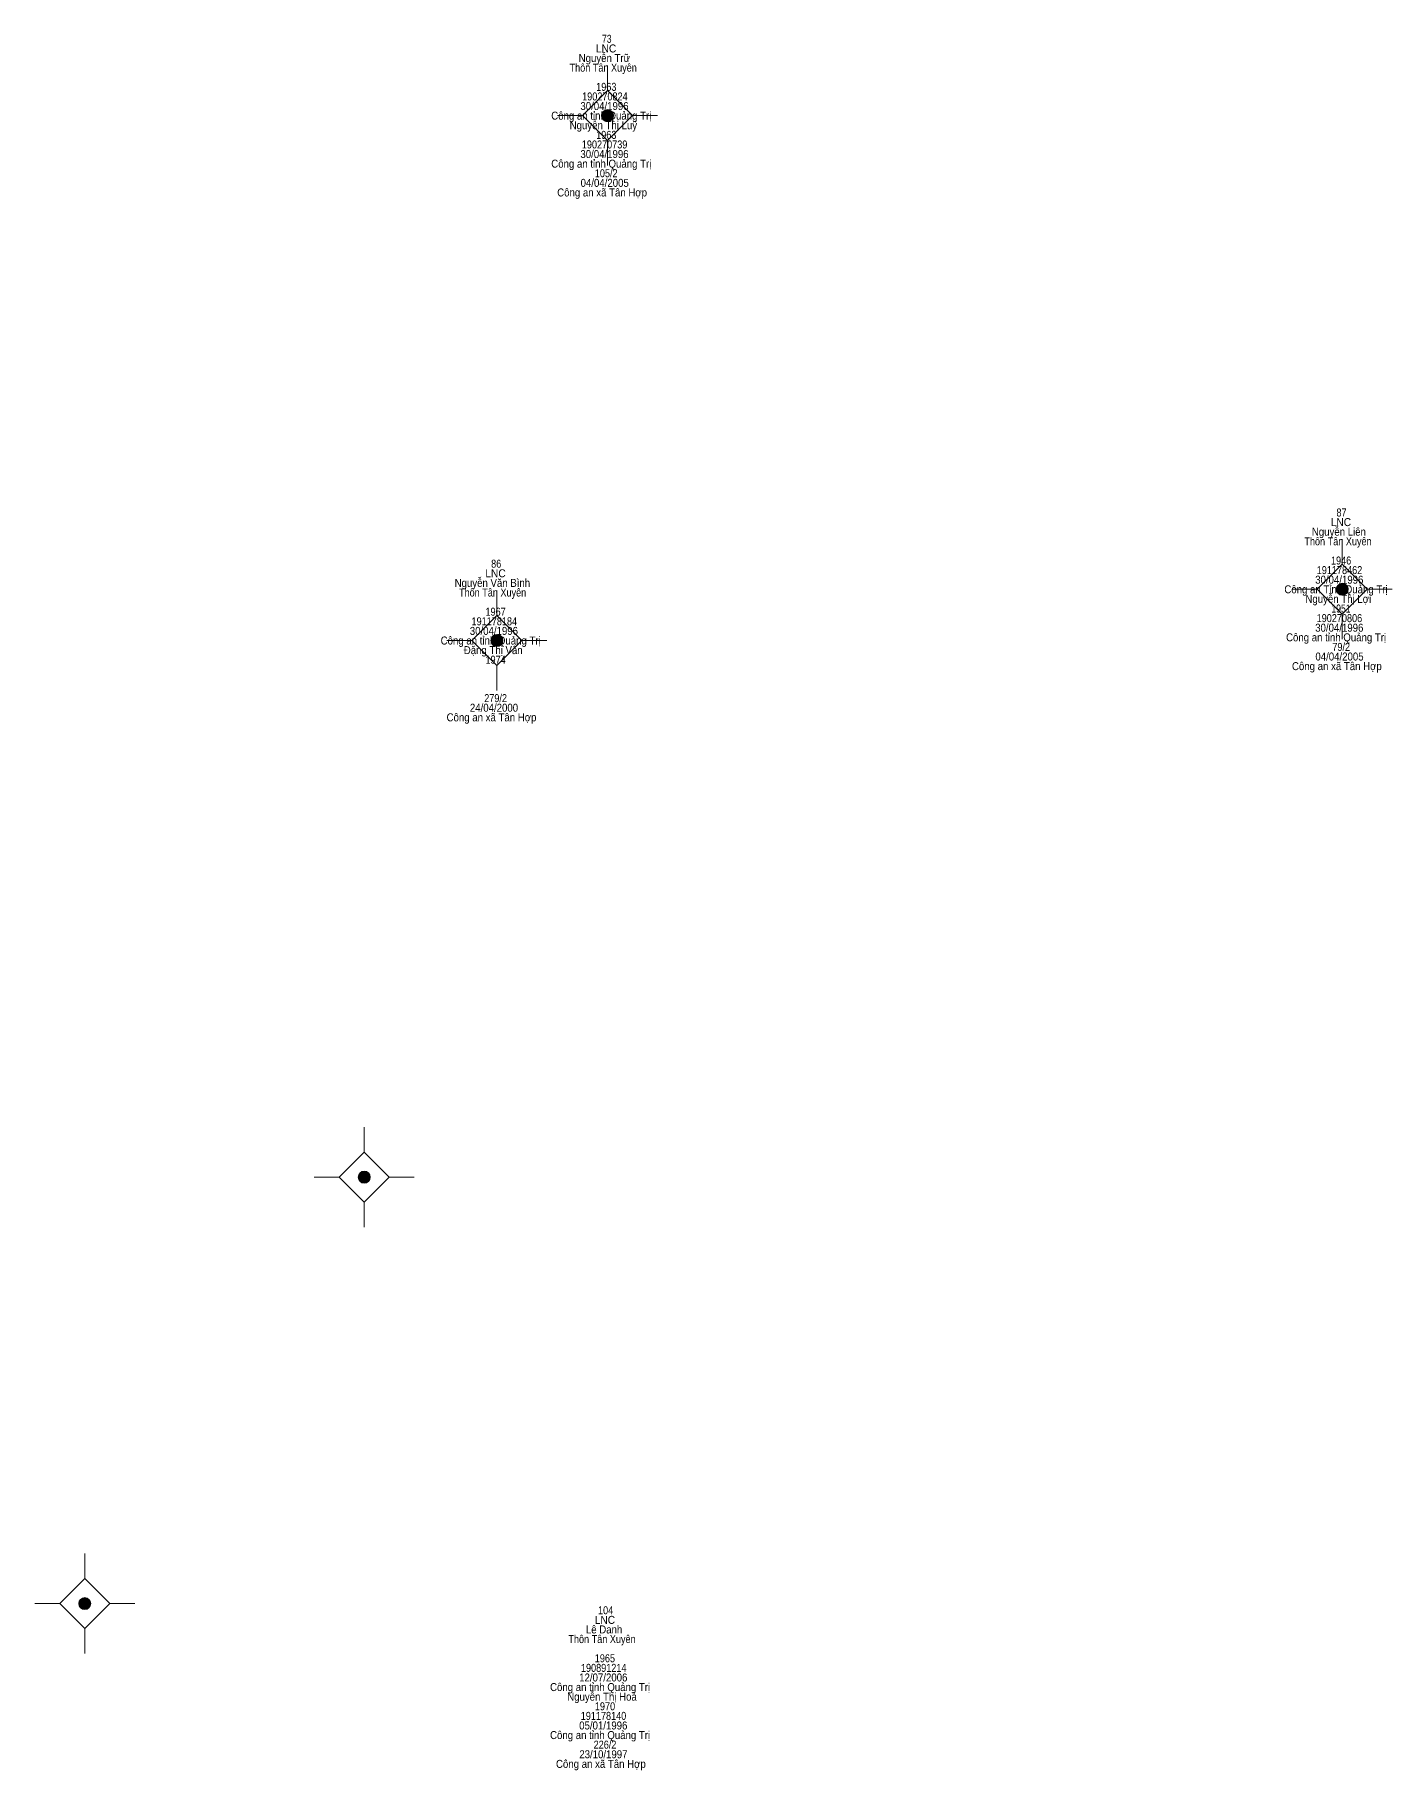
# Model space of a CAD drawing. Header units: metres. Extents: x 550999 to 552168, y 1840994 to 1841978.
# Drawn here: x 551580.9 to 551648.8, y 1841461.1 to 1841547.9 of the extents above; entities that cross this region are included whole.
import ezdxf
from ezdxf.enums import TextEntityAlignment as Align

# ---------------------------------------------------------------- set-up
doc = ezdxf.new("R2010")
doc.units = ezdxf.units.M
doc.header["$LTSCALE"] = 0.16
doc.layers.add('11', color=7, linetype='Continuous', lineweight=13)
doc.layers.add('15', color=7, linetype='Continuous')

msp = doc.modelspace()

# ---------------------------------------------------------------- hatches: boundary and pattern name
at = {"layer": '11'}
for points in [[(551609.8695, 1841543.85, 1), (551609.2695, 1841543.85, 1)], [(551646.6095, 1841520.17, 1), (551646.0095, 1841520.17, 1)], [(551604.3395, 1841517.61, 1), (551603.7395, 1841517.61, 1)], [(551597.7095, 1841490.78, 1), (551597.1095, 1841490.78, 1)], [(551583.7295, 1841469.46, 1), (551583.1295, 1841469.46, 1)]]:
    msp.add_hatch(color=256, dxfattribs=at).paths.add_polyline_path(points)

# ---------------------------------------------------------------- linework, layer by layer
for p, q in [((551609.57, 1841546.35), (551609.57, 1841545.1)), ((551608.32, 1841543.85), (551607.07, 1841543.85)), ((551612.07, 1841543.85), (551610.82, 1841543.85)), ((551609.57, 1841542.6), (551609.57, 1841541.35)), ((551646.31, 1841522.67), (551646.31, 1841521.42)), ((551604.04, 1841520.11), (551604.04, 1841518.86)), ((551645.06, 1841520.17), (551643.81, 1841520.17)), ((551648.81, 1841520.17), (551647.56, 1841520.17)), ((551646.31, 1841518.92), (551646.31, 1841517.67)), ((551602.79, 1841517.61), (551601.54, 1841517.61)), ((551606.54, 1841517.61), (551605.29, 1841517.61)), ((551604.04, 1841516.36), (551604.04, 1841515.11)), ((551597.41, 1841493.28), (551597.41, 1841492.03)), ((551596.16, 1841490.78), (551594.91, 1841490.78)), ((551599.91, 1841490.78), (551598.66, 1841490.78)), ((551597.41, 1841489.53), (551597.41, 1841488.28)), ((551583.43, 1841471.96), (551583.43, 1841470.71)), ((551582.18, 1841469.46), (551580.93, 1841469.46)), ((551585.93, 1841469.46), (551584.68, 1841469.46)), ((551583.43, 1841468.21), (551583.43, 1841466.96))]:
    msp.add_line(p, q, dxfattribs=at)
for points in [[(551609.57, 1841545.1), (551608.32, 1841543.85), (551609.57, 1841542.6), (551610.82, 1841543.85)], [(551646.31, 1841521.42), (551645.06, 1841520.17), (551646.31, 1841518.92), (551647.56, 1841520.17)], [(551604.04, 1841518.86), (551602.79, 1841517.61), (551604.04, 1841516.36), (551605.29, 1841517.61)], [(551597.41, 1841492.03), (551596.16, 1841490.78), (551597.41, 1841489.53), (551598.66, 1841490.78)], [(551583.43, 1841470.71), (551582.18, 1841469.46), (551583.43, 1841468.21), (551584.68, 1841469.46)]]:
    msp.add_lwpolyline(points, close=True, dxfattribs=at)
for centre in [(551609.5695, 1841543.85), (551646.3095, 1841520.17), (551604.0395, 1841517.61), (551597.4095, 1841490.78), (551583.4295, 1841469.46)]:
    msp.add_circle(centre, 0.3, dxfattribs=at)

# ---------------------------------------------------------------- texts
at = {"layer": '15'}
for s, width, p in [('73', 0.8, (551609.535, 1841547.49)), ('Nguyễn Trữ', 0.9, (551609.415, 1841546.53)), ('LNC', 0.95, (551609.5, 1841547.01)), ('Thôn Tân Xuyên', 0.85, (551609.355, 1841546.05)), ('1963', 0.85, (551609.51, 1841545.09)), ('30/04/1996', 0.9, (551609.42, 1841544.13)), ('190270824', 0.85, (551609.44, 1841544.61)), ('Công an tỉnh Quảng Trị', 0.9, (551609.26, 1841543.65)), ('Nguyễn Thị Luỹ', 0.9, (551609.365, 1841543.17)), ('190270739', 0.85, (551609.425, 1841542.21)), ('1963', 0.85, (551609.51, 1841542.69)), ('Công an tỉnh Quảng Trị', 0.9, (551609.26, 1841541.25)), ('30/04/1996', 0.9, (551609.42, 1841541.73)), ('04/04/2005', 0.9, (551609.43, 1841540.29)), ('105/2', 0.85, (551609.505, 1841540.77)), ('Công an xã Tân Hợp', 0.9, (551609.3, 1841539.81)), ('Nguyễn Liên', 0.9, (551646.14, 1841522.85)), ('LNC', 0.95, (551646.24, 1841523.33)), ('87', 0.85, (551646.27, 1841523.81)), ('Thôn Tân Xuyên', 0.85, (551646.095, 1841522.37)), ('86', 0.85, (551604.005, 1841521.25)), ('1946', 0.85, (551646.25, 1841521.41)), ('Nguyễn Văn Bình', 0.9, (551603.815, 1841520.29)), ('LNC', 0.95, (551603.97, 1841520.77)), ('30/04/1996', 0.9, (551646.16, 1841520.45)), ('191178462', 0.85, (551646.17, 1841520.93)), ('Thôn Tân Xuyên', 0.85, (551603.825, 1841519.81)), ('Công an Tỉnh Quảng Trị', 0.9, (551645.995, 1841519.97)), ('Nguyễn Thị Lợi', 0.9, (551646.11, 1841519.49)), ('1967', 0.85, (551603.975, 1841518.85)), ('1951', 0.8, (551646.245, 1841519.01)), ('30/04/1996', 0.9, (551603.89, 1841517.89)), ('191178184', 0.85, (551603.91, 1841518.37)), ('30/04/1996', 0.9, (551646.16, 1841518.05)), ('190270806', 0.85, (551646.165, 1841518.53)), ('Công an tỉnh Quảng Trị', 0.9, (551603.73, 1841517.41)), ('Đặng Thị Vân', 0.9, (551603.855, 1841516.93)), ('Công an tỉnh Quảng Trị', 0.9, (551646, 1841517.57)), ('79/2', 0.85, (551646.255, 1841517.09)), ('1974', 0.85, (551603.975, 1841516.45)), ('Công an xã Tân Hợp', 0.9, (551646.04, 1841516.13)), ('04/04/2005', 0.9, (551646.17, 1841516.61)), ('279/2', 0.85, (551603.975, 1841514.53)), ('Công an xã Tân Hợp', 0.9, (551603.77, 1841513.57)), ('24/04/2000', 0.9, (551603.895, 1841514.05)), ('LNC', 0.95, (551609.44, 1841468.45)), ('104', 0.85, (551609.475, 1841468.93)), ('Thôn Tân Xuyên', 0.85, (551609.295, 1841467.49)), ('Lê Danh', 0.9, (551609.4, 1841467.97)), ('190891214', 0.85, (551609.38, 1841466.05)), ('1965', 0.85, (551609.44, 1841466.53)), ('Công an tỉnh Quảng Trị', 0.9, (551609.2, 1841465.09)), ('12/07/2006', 0.9, (551609.36, 1841465.57)), ('Nguyễn Thị Hoà', 0.9, (551609.295, 1841464.61)), ('1970', 0.85, (551609.445, 1841464.13)), ('05/01/1996', 0.9, (551609.36, 1841463.17)), ('191178140', 0.85, (551609.37, 1841463.65)), ('Công an tỉnh Quảng Trị', 0.9, (551609.2, 1841462.69)), ('226/2', 0.85, (551609.445, 1841462.21)), ('23/10/1997', 0.9, (551609.365, 1841461.73)), ('Công an xã Tân Hợp', 0.9, (551609.24, 1841461.25))]:
    msp.add_text(s, height=0.4, dxfattribs=dict(at, width=width)).set_placement(p, align=Align.CENTER)

doc.saveas('drawing.dxf')
